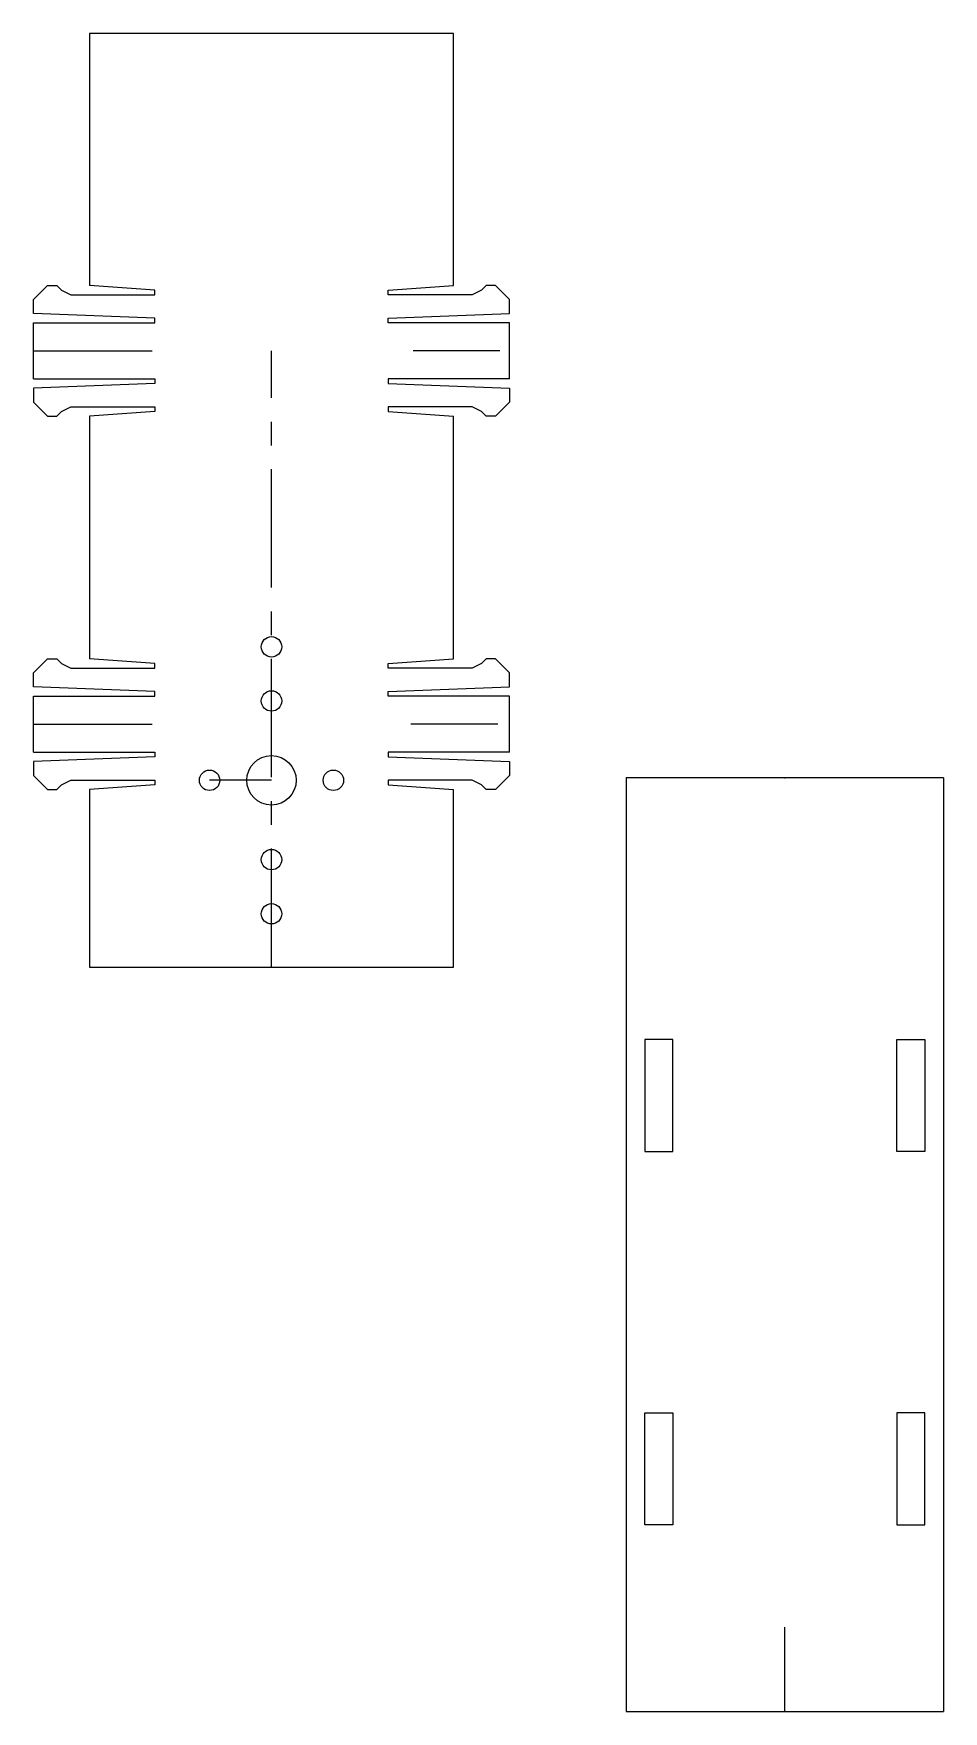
# Model space of a CAD drawing. Header units: inches. Extents: x -21.5 to 1.9, y -10.2 to 3.9.
# Drawn here: x -1.89 to 1.95, y -3.14 to 3.94 of the extents above.
import ezdxf

# ---------------------------------------------------------------- set-up
doc = ezdxf.new("R2010")
doc.units = ezdxf.units.IN
doc.header["$MEASUREMENT"] = 0
doc.header["$PDSIZE"] = -1
doc.linetypes.add('CENTERX2', pattern=[0.8, 0.5, -0.1, 0.1, -0.1])

msp = doc.modelspace()

# ---------------------------------------------------------------- linework, layer by layer
at = {"color": 7, "linetype": 'Continuous'}
for p, q in [((-0.1181, 3.937), (-1.6535, 3.937)), ((-1.6535, 3.937), (-1.6535, 2.874)), ((-0.1181, 2.874), (-0.1181, 3.937)), ((-1.8898, 2.815), (-1.8307, 2.874)), ((-1.8307, 2.874), (-1.7913, 2.874)), ((-1.7913, 2.874), (-1.7717, 2.8543)), ((-1.7717, 2.8543), (-1.7323, 2.8346)), ((-1.7323, 2.8346), (-1.378, 2.8346)), ((-1.378, 2.8543), (-1.6535, 2.874)), ((-1.378, 2.8346), (-1.378, 2.8543)), ((-0.3937, 2.8543), (-0.1181, 2.874)), ((-0.3937, 2.8346), (-0.3937, 2.8543)), ((-0.0394, 2.8346), (-0.3937, 2.8346)), ((0, 2.8543), (-0.0394, 2.8346)), ((0.0197, 2.874), (0, 2.8543)), ((0.0591, 2.874), (0.0197, 2.874)), ((0.1181, 2.815), (0.0591, 2.874)), ((-1.8898, 2.7559), (-1.8898, 2.815)), ((0.1181, 2.7559), (0.1181, 2.815)), ((-1.378, 2.7362), (-1.8898, 2.7559)), ((-1.8898, 2.4803), (-1.8898, 2.7165)), ((-1.8898, 2.7165), (-1.378, 2.7165)), ((-1.378, 2.7165), (-1.378, 2.7362)), ((-0.3937, 2.7362), (0.1181, 2.7559)), ((-0.3937, 2.7165), (-0.3937, 2.7362)), ((0.1181, 2.7165), (-0.3937, 2.7165)), ((0.1181, 2.4803), (0.1181, 2.7165)), ((-1.8898, 2.4803), (-1.378, 2.4803)), ((-1.378, 2.4803), (-1.378, 2.4606)), ((0.1181, 2.4803), (-0.3937, 2.4803)), ((-0.3937, 2.4803), (-0.3937, 2.4606)), ((-1.378, 2.4606), (-1.8898, 2.4409)), ((-1.8898, 2.4409), (-1.8898, 2.3819)), ((-0.3937, 2.4606), (0.1181, 2.4409)), ((0.1181, 2.4409), (0.1181, 2.3819)), ((-1.8898, 2.3819), (-1.8307, 2.3228)), ((-1.7913, 2.3228), (-1.7717, 2.3425)), ((-1.7717, 2.3425), (-1.7323, 2.3622)), ((-1.7323, 2.3622), (-1.378, 2.3622)), ((-1.378, 2.3425), (-1.6535, 2.3228)), ((-1.378, 2.3622), (-1.378, 2.3425)), ((-0.0394, 2.3622), (-0.3937, 2.3622)), ((-0.3937, 2.3622), (-0.3937, 2.3425)), ((-0.3937, 2.3425), (-0.1181, 2.3228)), ((0, 2.3425), (-0.0394, 2.3622)), ((0.0197, 2.3228), (0, 2.3425)), ((0.1181, 2.3819), (0.0591, 2.3228)), ((-1.8307, 2.3228), (-1.7913, 2.3228)), ((-1.6535, 2.3228), (-1.6535, 1.2992)), ((-0.1181, 1.2992), (-0.1181, 2.3228)), ((0.0591, 2.3228), (0.0197, 2.3228)), ((-1.8898, 1.2402), (-1.8307, 1.2992)), ((-1.8307, 1.2992), (-1.7913, 1.2992)), ((-1.7913, 1.2992), (-1.7717, 1.2795)), ((-1.7717, 1.2795), (-1.7323, 1.2598)), ((-1.378, 1.2795), (-1.6535, 1.2992)), ((-1.378, 1.2598), (-1.378, 1.2795)), ((-0.3937, 1.2795), (-0.1181, 1.2992)), ((-0.3937, 1.2598), (-0.3937, 1.2795)), ((0, 1.2795), (-0.0394, 1.2598)), ((0.0197, 1.2992), (0, 1.2795)), ((0.0591, 1.2992), (0.0197, 1.2992)), ((0.1181, 1.2402), (0.0591, 1.2992)), ((-1.8898, 1.1811), (-1.8898, 1.2402)), ((-1.7323, 1.2598), (-1.378, 1.2598)), ((-0.0394, 1.2598), (-0.3937, 1.2598)), ((0.1181, 1.1811), (0.1181, 1.2402)), ((-1.378, 1.1614), (-1.8898, 1.1811)), ((-1.8898, 0.9055), (-1.8898, 1.1417)), ((-1.8898, 1.1417), (-1.378, 1.1417)), ((-1.378, 1.1417), (-1.378, 1.1614)), ((-0.3937, 1.1614), (0.1181, 1.1811)), ((-0.3937, 1.1417), (-0.3937, 1.1614)), ((0.1181, 1.1417), (-0.3937, 1.1417)), ((0.1181, 0.9055), (0.1181, 1.1417)), ((-1.8898, 0.9055), (-1.378, 0.9055)), ((-1.378, 0.8858), (-1.8898, 0.8661)), ((-1.8898, 0.8661), (-1.8898, 0.8071)), ((-1.378, 0.9055), (-1.378, 0.8858)), ((0.1181, 0.9055), (-0.3937, 0.9055)), ((-0.3937, 0.9055), (-0.3937, 0.8858)), ((-0.3937, 0.8858), (0.1181, 0.8661)), ((0.1181, 0.8661), (0.1181, 0.8071)), ((-1.8898, 0.8071), (-1.8307, 0.748)), ((-1.7717, 0.7677), (-1.7323, 0.7874)), ((-1.7323, 0.7874), (-1.378, 0.7874)), ((-1.378, 0.7874), (-1.378, 0.7677)), ((-0.0394, 0.7874), (-0.3937, 0.7874)), ((-0.3937, 0.7874), (-0.3937, 0.7677)), ((0, 0.7677), (-0.0394, 0.7874)), ((0.1181, 0.8071), (0.0591, 0.748)), ((1.9495, 0.7972), (0.611, 0.7972)), ((0.611, 0.7972), (0.611, -3.1398)), ((1.8708, 0.7972), (0.6897, 0.7972)), ((1.9495, 0.7972), (1.9495, -3.1398)), ((-1.8307, 0.748), (-1.7913, 0.748)), ((-1.7913, 0.748), (-1.7717, 0.7677)), ((-1.378, 0.7677), (-1.6535, 0.748)), ((-1.6535, 0.748), (-1.6535, 0)), ((-0.3937, 0.7677), (-0.1181, 0.748)), ((-0.1181, 0), (-0.1181, 0.748)), ((0.0197, 0.748), (0, 0.7677)), ((0.0591, 0.748), (0.0197, 0.748)), ((-1.6535, 0), (-0.1181, 0)), ((0.8078, -0.3052), (0.6897, -0.3052)), ((0.6897, -0.3052), (0.6897, -0.7776)), ((0.8078, -0.7776), (0.8078, -0.3052)), ((1.7527, -0.3052), (1.8708, -0.3052)), ((1.7527, -0.7776), (1.7527, -0.3052)), ((1.8708, -0.3052), (1.8708, -0.7776)), ((0.6897, -0.7776), (0.8078, -0.7776)), ((1.8708, -0.7776), (1.7527, -0.7776)), ((0.6897, -2.3524), (0.6897, -1.88)), ((0.6897, -1.88), (0.8078, -1.88)), ((0.8078, -1.88), (0.8078, -2.3524)), ((1.8708, -1.88), (1.7527, -1.88)), ((1.7527, -1.88), (1.7527, -2.3524)), ((1.8708, -2.3524), (1.8708, -1.88)), ((0.8078, -2.3524), (0.6897, -2.3524)), ((1.7527, -2.3524), (1.8708, -2.3524)), ((0.611, -3.1398), (1.9495, -3.1398))]:
    msp.add_line(p, q, dxfattribs=at)
at = {"color": 7, "linetype": 'CENTERX2'}
for p, q in [((-1.8898, 2.5984), (-1.3573, 2.5984)), ((-1.8494, 2.5984), (-1.4831, 2.5984)), ((-0.8858, 0), (-0.8858, 2.5984)), ((0.0777, 2.5984), (-0.2886, 2.5984)), ((-1.8898, 1.0236), (-1.3483, 1.0236)), ((-1.8404, 1.0236), (-1.4741, 1.0236)), ((0.0688, 1.0236), (-0.2976, 1.0236)), ((-0.8858, 0.7874), (-1.1469, 0.7874)), ((1.2802, -3.1398), (1.2802, -2.7849))]:
    msp.add_line(p, q, dxfattribs=at)
at = {"color": 7, "linetype": 'Continuous'}
for centre, radius in [((-0.8858, 1.3504), 0.043), ((-0.8858, 1.122), 0.043), ((-0.8858, 0.7874), 0.1043), ((-1.1469, 0.7874), 0.043), ((-0.6247, 0.7874), 0.043), ((-0.8858, 0.4528), 0.043), ((-0.8858, 0.2244), 0.043)]:
    msp.add_circle(centre, radius, dxfattribs=at)
msp.add_point((1.2802, 0.7972), dxfattribs=at)

doc.saveas('drawing.dxf')
